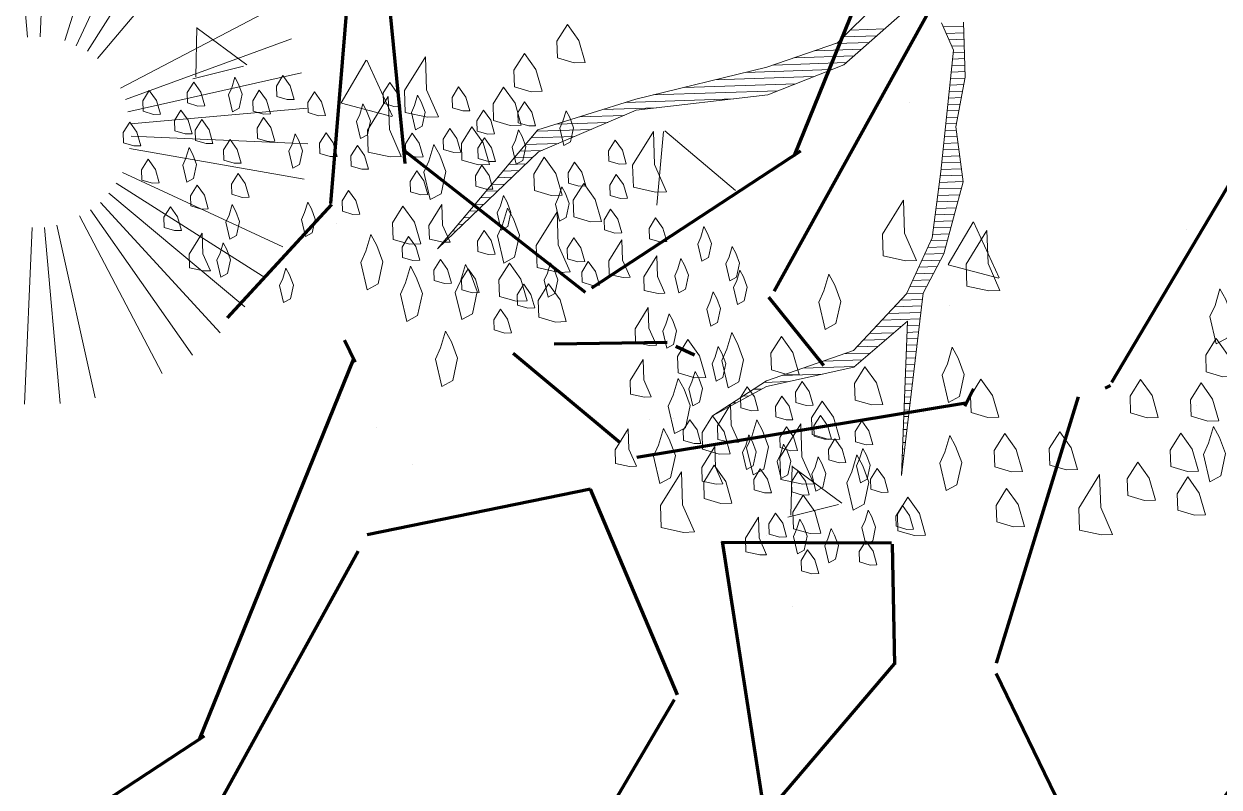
# Model space of a CAD drawing. Header units: millimetres. Extents: x 111 to 1506, y 14 to 566.
# Drawn here: x 214.24 to 215.526, y 97.69 to 98.511 of the extents above; entities that cross this region are included whole.
import ezdxf

# ---------------------------------------------------------------- set-up
doc = ezdxf.new("R2010")
doc.units = ezdxf.units.MM
for name, color, linetype, lineweight in [('ARBOLES', 78, 'Continuous', 5), ('GRASS', 56, 'Continuous', 0), ('PALMERAS114', 114, 'Continuous', 5)]:
    doc.layers.add(name, color=color, linetype=linetype, lineweight=lineweight)
doc.styles.add('ATTR', font='romans.shx', dxfattribs={"width": 0.8, "height": 2.52})

# ---------------------------------------------------------------- blocks, each defined once
blk = doc.blocks.new('*X16')
at = {"color": 0}
for p, q in [((17.42698048445519, 15.96), (17.47993746666426, 15.96)), ((17.57067333692794, 15.96), (17.6021194566009, 15.96)), ((17.40356591916934, 15.94), (17.45549347913813, 15.94)), ((17.41626639901354, 15.95), (17.4677154729012, 15.95)), ((17.57467326215949, 15.95), (17.6021194566009, 15.95)), ((17.57867318739104, 15.94), (17.6021194566009, 15.94)), ((17.33856713415669, 15.92), (17.431049491612, 15.92)), ((17.37106652666302, 15.93), (17.44327148537507, 15.93)), ((17.58267311262259, 15.93), (17.6021194566009, 15.93)), ((17.58457930600135, 15.92), (17.6021194566009, 15.92)), ((17.26288055954617, 15.9), (17.39572617704003, 15.9)), ((17.30606774165035, 15.91), (17.41882749784894, 15.91)), ((17.58185208425256, 15.9), (17.6021194566009, 15.9)), ((17.58321569512696, 15.91), (17.6021194566009, 15.91)), ((17.16688235398901, 15.88), (17.33972722379835, 15.88)), ((17.21488145676759, 15.89), (17.36772670041919, 15.89)), ((17.57912486250378, 15.88), (17.60181207761234, 15.88)), ((17.58048847337817, 15.89), (17.6021194566009, 15.89)), ((17.07613413128993, 15.86), (17.24347840197801, 15.86)), ((17.11888325121043, 15.87), (17.31172774717751, 15.87)), ((17.576397640755, 15.86), (17.59736771624395, 15.86)), ((17.57776125162939, 15.87), (17.59958989692815, 15.87)), ((17.04013480420599, 15.85), (17.12348064503154, 15.85)), ((17.57503402988061, 15.85), (17.59514553555976, 15.85)), ((16.96813615003811, 15.83), (17.04722716228014, 15.83)), ((17.00413547712205, 15.84), (17.07294096734009, 15.84)), ((17.57230680813182, 15.83), (17.59070117419137, 15.83)), ((17.57367041900621, 15.84), (17.59292335487556, 15.84)), ((16.92808802440288, 15.81), (16.99579955216023, 15.81)), ((16.93713547433138, 15.82), (17.02151335722018, 15.82)), ((17.56957958638304, 15.81), (17.58625681282299, 15.81)), ((17.57094319725743, 15.82), (17.58847899350718, 15.82)), ((16.90999312454588, 15.79), (16.94437194204032, 15.79)), ((16.91904057447438, 15.8), (16.97008574710027, 15.8)), ((17.56685236463425, 15.79), (17.58659623237447, 15.79)), ((17.56821597550865, 15.8), (17.58559625106659, 15.8)), ((16.89189822468887, 15.77), (16.91887688205647, 15.77)), ((16.90094567461737, 15.78), (16.93005314373287, 15.78)), ((17.56412514288547, 15.77), (17.58859619499025, 15.77)), ((17.56548875375986, 15.78), (17.58759621368236, 15.78)), ((16.87380332483186, 15.75), (16.89652435870371, 15.75)), ((16.88285077476036, 15.76), (16.90770062038009, 15.76)), ((17.56139792113669, 15.75), (17.59059615760602, 15.75)), ((17.56276153201108, 15.76), (17.58959617629814, 15.76)), ((16.85570842497486, 15.73), (16.87417183535093, 15.73)), ((16.86475587490336, 15.74), (16.88534809702732, 15.74)), ((17.55846422328014, 15.73), (17.59259612022179, 15.73)), ((17.5600343102623, 15.74), (17.59159613891391, 15.74)), ((16.84666097504636, 15.72), (16.86299557367455, 15.72)), ((17.556797587767, 15.72), (17.59359610152968, 15.72)), ((16.82856607518935, 15.7), (16.84064305032178, 15.7)), ((16.83761352511785, 15.71), (16.85181931199816, 15.71)), ((17.55346431674071, 15.7), (17.58752159368557, 15.7)), ((17.55513095225385, 15.71), (17.5905984592483, 15.71)), ((16.81047117533234, 15.68), (16.818290526969, 15.68)), ((16.81951862526085, 15.69), (16.82946678864539, 15.69)), ((17.55013104571442, 15.68), (17.58136786256011, 15.68)), ((17.55179768122756, 15.69), (17.58444472812284, 15.69)), ((16.79237627547534, 15.66), (16.79593800361623, 15.66)), ((16.80142372540384, 15.67), (16.80711426529262, 15.67)), ((17.54679777468813, 15.66), (17.57521413143465, 15.66)), ((17.54846441020127, 15.67), (17.57829099699738, 15.67)), ((16.78332882554684, 15.65), (16.78476174193985, 15.65)), ((17.54346450366184, 15.64), (17.56906040030919, 15.64)), ((17.54513113917498, 15.65), (17.57213726587192, 15.65)), ((17.53520970594339, 15.62), (17.56290666918373, 15.62)), ((17.54020961248283, 15.63), (17.56598353474646, 15.63)), ((17.53020979940396, 15.61), (17.559829803621, 15.61)), ((17.52020998632508, 15.59), (17.54859855588642, 15.59)), ((17.52520989286452, 15.6), (17.55431273478863, 15.6)), ((17.51021017324621, 15.57), (17.537170198082, 15.57)), ((17.51521007978565, 15.58), (17.54288437698421, 15.58)), ((17.50021036016734, 15.55), (17.52574184027757, 15.55)), ((17.50521026670678, 15.56), (17.53145601917979, 15.56)), ((17.48034871292338, 15.53), (17.52259571549491, 15.53)), ((17.49034852600225, 15.54), (17.52411083868868, 15.54)), ((17.46034908676564, 15.51), (17.51956546910738, 15.51)), ((17.47034889984451, 15.52), (17.52108059230115, 15.52)), ((17.44034946060789, 15.49), (17.47856824885655, 15.49)), ((17.45034927368676, 15.5), (17.49106801520514, 15.5)), ((17.49884357368802, 15.49), (17.51653522271984, 15.49)), ((17.49955784605079, 15.5), (17.51805034591361, 15.5)), ((17.43034964752902, 15.48), (17.46606848250796, 15.48)), ((17.49812930132524, 15.48), (17.51502009952607, 15.48)), ((17.40004713443373, 15.46), (17.44106894981079, 15.46)), ((17.42034983445015, 15.47), (17.45356871615937, 15.47)), ((17.49670075659969, 15.46), (17.51198985313854, 15.46)), ((17.49741502896246, 15.47), (17.51350497633231, 15.47)), ((17.33604833072895, 15.44), (17.41606941711361, 15.44)), ((17.36804773258134, 15.45), (17.4285691834622, 15.45)), ((17.49527221187413, 15.44), (17.508959606751, 15.44)), ((17.49598648423691, 15.45), (17.51047472994477, 15.45)), ((17.27536577131167, 15.42), (17.31278987763845, 15.42)), ((17.30404892887656, 15.43), (17.3661222140591, 15.43)), ((17.49384366714858, 15.42), (17.50592936036346, 15.42)), ((17.49455793951136, 15.43), (17.50744448355723, 15.43)), ((17.24203306104876, 15.4), (17.25165344221621, 15.4)), ((17.25869941618022, 15.41), (17.27165306837395, 15.41)), ((17.49241512242303, 15.4), (17.50289911397593, 15.4)), ((17.49312939478581, 15.41), (17.50441423716969, 15.41)), ((17.20870035078586, 15.38), (17.21165418990073, 15.38)), ((17.22536670591732, 15.39), (17.23165381605847, 15.39)), ((17.49098657769748, 15.38), (17.49986886758839, 15.38)), ((17.49170085006025, 15.39), (17.50138399078216, 15.39)), ((17.48955803297192, 15.36), (17.49683862120085, 15.36)), ((17.4902723053347, 15.37), (17.49835374439462, 15.37)), ((17.48884376060915, 15.35), (17.49532349800708, 15.35)), ((17.48741521588359, 15.33), (17.49229325161955, 15.33)), ((17.48812948824637, 15.34), (17.49380837481331, 15.34)), ((17.48598667115804, 15.31), (17.48926300523201, 15.31)), ((17.48670094352081, 15.32), (17.49077812842578, 15.32)), ((17.48455812643249, 15.29), (17.48623275884447, 15.29)), ((17.48527239879526, 15.3), (17.48774788203824, 15.3)), ((17.48312958170693, 15.27), (17.48320251245694, 15.27)), ((17.48384385406971, 15.28), (17.48471763565071, 15.28))]:
    blk.add_line(p, q, dxfattribs=at)
blk = doc.blocks.new('E1E')
at = {"layer": 'ARBOLES', "ltscale": 0.2}
for p, q in [((96.05984745605137, 59.56668862385395), (96.05984745605137, 59.56668862385395)), ((95.53589239913929, 59.55187833175028), (95.53589239913929, 59.55187833175028)), ((96.12199305213785, 59.5390584772238), (96.12199305213785, 59.5390584772238)), ((96.17960459498809, 59.52228089270265), (96.17960459498809, 59.52228089270265)), ((95.6009255226575, 59.47837119379487), (95.6009255226575, 59.47837119379487)), ((95.27078577019293, 59.4541159345644), (95.27078577019293, 59.4541159345644)), ((95.58452171995023, 59.44670663478818), (95.5298121822877, 59.4067161867511)), ((95.60448911147448, 59.38315043963625), (95.58192586977013, 59.44281732982635)), ((95.6038394601656, 59.38383969379451), (95.52656696160948, 59.40351568963882)), ((95.79750850332499, 59.39714402914289), (95.79750850332499, 59.39714402914289)), ((95.76994093795332, 59.38406470091869), (95.76994093795332, 59.38406470091869)), ((96.26909610571344, 59.31401346727288), (96.26909610571344, 59.31401346727288)), ((95.47302395451237, 59.25522958106198), (95.47302395451237, 59.25522958106198)), ((95.43610505909115, 59.2210686431245), (95.43610505909115, 59.2210686431245)), ((95.85697547625334, 59.22055793091253), (95.85697547625334, 59.22055793091253)), ((96.5117899379291, 59.21058800854694), (96.4570804002664, 59.17059756050985)), ((96.53175851765573, 59.14703815224089), (96.5091952759514, 59.20670504243098)), ((96.32167924824448, 59.1674116423067), (96.25444151352262, 59.15895844912603)), ((96.31284377906051, 59.10409267544405), (96.32203660558324, 59.16721739011022)), ((96.53110944283941, 59.14772774366183), (96.45383694428328, 59.16740373950613)), ((96.31222996684453, 59.10361924484577), (96.2541850288607, 59.15829070924932)), ((95.92142910948124, 59.04482690011905), (95.89361575795229, 59.13638126765208)), ((95.49325417549638, 59.11433350925407), (95.49325417549638, 59.11433350925407)), ((95.1485394056996, 59.11331513298084), (95.1485394056996, 59.11331513298084)), ((95.91995500519356, 59.04322960773975), (95.80626733749607, 59.08039179101824)), ((95.5053764720275, 59.00217781744668), (95.44733153404371, 59.05684928185023)), ((95.5148264315825, 59.06597332413779), (95.44758869686069, 59.057520130957)), ((95.505991272701, 59.00265368777985), (95.51518409922373, 59.06577840244612)), ((95.90080178791315, 59.03942887398277), (95.90080178791315, 59.03942887398277)), ((95.99240934325658, 59.04428227560839), (95.99240934325658, 59.04428227560839)), ((95.82557020967845, 58.95662574946349), (95.82557020967845, 58.95662574946349)), ((95.2462630320165, 58.90743740692691), (95.2462630320165, 58.90743740692691)), ((95.64030462664577, 58.88973910508962), (95.64030462664577, 58.88973910508962))]:
    blk.add_line(p, q, dxfattribs=at)
for points in [[(95.70240777502559, 59.51578741147561), (95.731319704394, 59.52086786205796), (95.74290443008086, 59.49485162781279), (95.7342657706642, 59.44424276730143), (95.71688868213405, 59.48326711866904), (95.68939990105213, 59.50999515690368)], [(95.52807987344208, 59.50302690015785), (95.54208374275566, 59.50439199246345), (95.54751364635176, 59.4921978630811), (95.5448142823156, 59.47638386563214), (95.5312551110873, 59.48495812694811), (95.5199506058098, 59.49940703209136)], [(95.59990918787572, 59.50578765189157), (95.61797769100555, 59.50896267823036), (95.62521756246693, 59.49270383905382), (95.6198188343947, 59.46107584415613), (95.60895902720259, 59.48546410292083), (95.59177992024357, 59.50216778382518)], [(95.567867990956, 59.45742540896713), (95.5683126890414, 59.4673647625887), (95.55519821589851, 59.48587837752603), (95.54887891613173, 59.47819379966545), (95.55205415377706, 59.46012502645571), (95.56154869118919, 59.44974083110655), (95.56923326073608, 59.44342134555158)], [(95.52585638301505, 59.45333013205043), (95.52630108110048, 59.46326948567199), (95.51318660795759, 59.48178310060932), (95.50686730819069, 59.47409852274875), (95.51004254583599, 59.45602974953901), (95.51953708324814, 59.44564555418985), (95.52722165279505, 59.439326068635)], [(95.58457122430596, 59.47460449872157), (95.59857509361954, 59.47596959102718), (95.60400499721564, 59.46377546164483), (95.60130563317959, 59.44796146419598), (95.5877464619512, 59.45653572551195), (95.5764419566737, 59.47098463065508)], [(95.46260103429884, 59.46412860200478), (95.47660490361264, 59.46549369431028), (95.48203480720863, 59.4532995649279), (95.47933544317249, 59.43748556747907), (95.4657762719442, 59.44605982879493), (95.45447176666669, 59.46050873393828)], [(95.54992104290993, 59.45568054245999), (95.57232903529172, 59.45786486575665), (95.58101757955677, 59.43835269007278), (95.57669824984845, 59.41304825981699), (95.55500183161, 59.42676818092892), (95.53691316893669, 59.44988828788819)], [(95.67136112322709, 59.46299422766747), (95.69376911560896, 59.46517855096401), (95.70245765987413, 59.44566637528014), (95.69813833016569, 59.42036194502435), (95.67644191192724, 59.43408186613628), (95.65835324925379, 59.45720197309543)], [(95.77476242571942, 59.4233069836387), (95.77547399986263, 59.4392112280472), (95.75448915576763, 59.46883539356774), (95.7443774632159, 59.45653908043464), (95.74945825191598, 59.42762671890347), (95.76465073316764, 59.4110106705055), (95.77694703299782, 59.40089868066881)], [(95.79916977143641, 59.46300804667981), (95.81723827456624, 59.4661830730186), (95.8244781460276, 59.44992423384205), (95.81907941795536, 59.41829623894447), (95.80821961076315, 59.44268449770907), (95.79104050380413, 59.45938817861331)], [(96.08344341521268, 59.41267883512596), (96.08415498935591, 59.42858307953456), (96.0631701452608, 59.45820724505499), (96.05305845270908, 59.44591093192189), (96.05813924140915, 59.4169985703907), (96.07333172266081, 59.40038252199274), (96.0856280224911, 59.39027053215617)], [(95.49019525036456, 59.41309730871425), (95.49063994844995, 59.42303666233583), (95.47752547530712, 59.44155027727315), (95.47120617554029, 59.43386569941257), (95.47438141318564, 59.41579692620284), (95.48387595059776, 59.40541273085369), (95.49156052014455, 59.39909324529871)], [(95.68669411884157, 59.44214795461372), (95.70476262197135, 59.44532298095265), (95.71200249343285, 59.4290641417761), (95.70660376536051, 59.39743614687841), (95.69574395816828, 59.42182440564311), (95.67856485120937, 59.43852808654724)], [(96.40546313678821, 59.43587270129255), (96.42353163991804, 59.43904772763135), (96.4307715113795, 59.42278888845492), (96.42537278330715, 59.39116089355711), (96.41451297611505, 59.41554915232193), (96.39733386915606, 59.43225283322606)], [(95.62435934182, 59.42900300753085), (95.6383632111337, 59.43036809983646), (95.64379311472969, 59.41817397045411), (95.64109375069363, 59.40235997300537), (95.62753457946523, 59.41093423432122), (95.61623007418771, 59.42538313946446)], [(96.30654665542174, 59.40643834791062), (96.30699135350703, 59.41637770153208), (96.29387688036415, 59.43489131646952), (96.28755758059737, 59.42720673860894), (96.29073281824269, 59.4091379653991), (96.30022735565481, 59.39875377005005), (96.30791192520171, 59.39243428449497)], [(96.39418980703445, 59.40649948215575), (96.39463450511988, 59.41643883577721), (96.381520031977, 59.43495245071476), (96.37520073221017, 59.42726787285395), (96.37837596985551, 59.40919909964446), (96.38787050726768, 59.39881490429518), (96.39555507681456, 59.39249541874009)], [(95.42345005874101, 59.40715818258836), (95.44585805112287, 59.40934250588489), (95.45454659538784, 59.38983033020114), (95.45022726567976, 59.36452589994536), (95.42853084744108, 59.3782458210574), (95.41044218476765, 59.40136592801654)], [(95.5778384019774, 59.41315844295949), (95.59184227129109, 59.41452353526511), (95.59727217488708, 59.40232940588275), (95.59457281085103, 59.38651540843391), (95.58101363962277, 59.39508966974976), (95.56970913434513, 59.40953857489301)], [(95.66709167836729, 59.36756876121632), (95.66780325251072, 59.3834730056248), (95.64681840841551, 59.41309717114535), (95.63670671586377, 59.40080085801211), (95.64178750456385, 59.37188849648105), (95.65697998581564, 59.35527244808319), (95.6692762856457, 59.3451604582464)], [(95.67002206101543, 59.38114674057935), (95.67046675910083, 59.39108609420081), (95.65735228595794, 59.40959970913825), (95.65103298619115, 59.40191513127756), (95.6542082238364, 59.38384635806783), (95.66370276124864, 59.37346216271878), (95.67138733079551, 59.36714267716371)], [(95.4359897409753, 59.40357222969786), (95.449993610289, 59.40493732200348), (95.45542351388501, 59.39274319262112), (95.45272414984896, 59.37692919517217), (95.43916497862068, 59.38550345648813), (95.42786047334305, 59.39995236163149)], [(95.52974754265499, 59.36096687999832), (95.53045911679831, 59.37687112440681), (95.50947427270313, 59.40649528992735), (95.49936258015137, 59.39419897679413), (95.50444336885145, 59.36528661526317), (95.51963585010336, 59.3486705668651), (95.53193214993341, 59.33855857702853)], [(95.57605960963579, 59.37340102847364), (95.5765043077212, 59.383340382095), (95.5633898345783, 59.40185399703254), (95.55707053481152, 59.39416941917197), (95.56024577245677, 59.37610064596213), (95.569740309869, 59.36571645061296), (95.57742487941576, 59.359396965058)], [(95.58249061269184, 59.40004014269452), (95.61140254206036, 59.40512059327698), (95.62298726774706, 59.37910435903181), (95.61434860833052, 59.32849549852033), (95.59697151980042, 59.36751984988807), (95.56948273871845, 59.39424788812247)], [(95.62394581925837, 59.37524152962936), (95.62439051734378, 59.38518088325093), (95.61127604420076, 59.40369449818824), (95.60495674443398, 59.39600992032767), (95.60813198207931, 59.37794114711804), (95.61762651949144, 59.36755695176877), (95.62531108903832, 59.36123746621392)], [(95.69742675602235, 59.40445770061586), (95.71983474840424, 59.40664202391239), (95.72852329266928, 59.38712984822853), (95.72420396296094, 59.36182541797272), (95.70250754472242, 59.37554533908467), (95.68441888204909, 59.39866544604392)], [(95.73280153612238, 59.40423104128381), (95.74680540543608, 59.40559613358919), (95.75223530903229, 59.39340200420693), (95.74953594499613, 59.3775880067581), (95.73597677376772, 59.38616226807396), (95.72467226849031, 59.40061117321731)], [(95.78131624755468, 59.35608207472914), (95.78202782169788, 59.37198631913763), (95.76104297760268, 59.40161048465829), (95.75093128505108, 59.38931417152506), (95.75601207375112, 59.36040180999389), (95.77120455500294, 59.34378576159604), (95.783500854833, 59.33367377175947)], [(96.15722121419316, 59.35200689610614), (96.15793278833635, 59.36791114051474), (96.13694794424141, 59.39753530603517), (96.12683625168967, 59.38523899290207), (96.1319170403896, 59.356326631371), (96.14710952164141, 59.33971058297292), (96.15940582147155, 59.32959859313637)], [(96.45969982170143, 59.40157565602889), (96.47370369101499, 59.4029407483345), (96.47913359461116, 59.39074661895215), (96.47643423057495, 59.37493262150319), (96.4628750593467, 59.38350688281916), (96.45157055406929, 59.3979557879625)], [(95.68809056414528, 59.38432176691814), (95.70615906727508, 59.38749679325683), (95.71339893873647, 59.3712379540804), (95.70800021066424, 59.33960995918282), (95.697140403472, 59.36399821794765), (95.67996129651299, 59.38070189885165)], [(96.22012586163014, 59.3332554357401), (96.22083743577349, 59.34915968014871), (96.19985259167825, 59.37878384566902), (96.18974089912655, 59.36648753253591), (96.1948216878267, 59.33757517100485), (96.2100141690784, 59.32095912260688), (96.22231046890846, 59.31084713277021)], [(96.4019055521051, 59.35635787232086), (96.40235025019041, 59.36629722594232), (96.38923577704752, 59.38481084087964), (96.38291647728072, 59.37712626301906), (96.38609171492605, 59.35905748980921), (96.3955862523382, 59.34867329446028), (96.40327082188507, 59.3423538089051)], [(95.48435182420681, 59.37152996019522), (95.49835569352062, 59.37289505250082), (95.50378559711672, 59.36070092311824), (95.50108623308056, 59.34488692566951), (95.48752706185229, 59.35346118698537), (95.47622255657477, 59.36791009212872)], [(95.52683930575716, 59.34174246645345), (95.52728400384257, 59.35168182007479), (95.51416953069969, 59.37019543501223), (95.50785023093277, 59.36251085715166), (95.5110254685781, 59.34444208394181), (95.52052000599024, 59.33405788859277), (95.52820457553699, 59.32773840303769)], [(95.61356188567531, 59.3657470177357), (95.62756575498899, 59.36711211004108), (95.63299565858509, 59.35491798065872), (95.63029629454893, 59.33910398321), (95.61673712332063, 59.34767824452585), (95.60543261804314, 59.3621271496692)], [(95.81504595966285, 59.37266418063125), (95.83311446279268, 59.37583920697004), (95.84035433425419, 59.3595803677936), (95.83495560618181, 59.32795237289582), (95.82409579898972, 59.35234063166062), (95.80691669203081, 59.36904431256475)], [(96.01383066961435, 59.36376734607796), (96.02783453892805, 59.36513243838355), (96.03326444252414, 59.35293830900121), (96.03056507848798, 59.33712431155235), (96.01700590725972, 59.34569857286833), (96.00570140198221, 59.36014747801146)], [(96.09218184432623, 59.32304562324673), (96.0928934184696, 59.33894986765522), (96.07190857437435, 59.36857403317575), (96.06179688182252, 59.35627772004266), (96.06687767052273, 59.32736535851146), (96.08207015177452, 59.31074931011362), (96.09436645160456, 59.30063732027706)], [(96.43804255836464, 59.36270792499833), (96.45204642767831, 59.36407301730394), (96.45747633127432, 59.35187888792158), (96.45477696723827, 59.33606489047275), (96.44121779601, 59.34463915178871), (96.42991329073236, 59.35908805693184)], [(95.30927537440223, 59.34852383288015), (95.33168336678402, 59.3507081561767), (95.34037191104919, 59.33119598049284), (95.33605258134087, 59.30589155023704), (95.31435616310243, 59.31961147134897), (95.29626750042887, 59.34273157830812)], [(95.5494171407884, 59.35666678044679), (95.56342101010219, 59.35803187275239), (95.5688509136982, 59.34583774337004), (95.56615154966202, 59.3300237459212), (95.55259237843364, 59.33859800723716), (95.54128787315624, 59.35304691238029)], [(95.76538095769882, 59.33106626498957), (95.76582565578421, 59.34100561861093), (95.75271118264132, 59.35951923354836), (95.74639188287455, 59.3518346556878), (95.74956712051987, 59.33376588247807), (95.759061657932, 59.32338168712889), (95.76674622747879, 59.31706220157393)], [(96.50942717471314, 59.35552932311058), (96.52343104402672, 59.35689441541619), (96.52886094762282, 59.34470028603384), (96.52616158358654, 59.328886288585), (96.51260241235836, 59.33746054990097), (96.50129790708084, 59.3519094550441)], [(95.42786915814628, 59.29222054045332), (95.4285807322896, 59.30812478486192), (95.40759588819452, 59.33774895038247), (95.39748419564276, 59.32545263724925), (95.40256498434285, 59.29654027571807), (95.41775746559452, 59.27992422732022), (95.43005376542469, 59.26981223748367)], [(95.57314037913194, 59.33352703777432), (95.59554837151373, 59.33571136107096), (95.60423691577878, 59.31619918538711), (95.59991758607048, 59.29089475513129), (95.57822116783191, 59.30461467624336), (95.56013250515858, 59.32773478320249)], [(95.57834545111031, 59.33545354802089), (95.59234932042402, 59.33681864032661), (95.59777922402003, 59.32462451094425), (95.59507985998395, 59.3088105134953), (95.58152068875569, 59.31738477481125), (95.57021618347817, 59.33183367995439)], [(95.63391623027965, 59.33097456362173), (95.64792009959335, 59.33233965592733), (95.65335000318936, 59.32014552654497), (95.65065063915328, 59.30433152909614), (95.63709146792499, 59.3129057904121), (95.62578696264738, 59.32735469555523)], [(95.67999247203684, 59.33687977457161), (95.69399634135056, 59.33824486687723), (95.69942624494655, 59.32605073749487), (95.69672688091049, 59.31023674004602), (95.68316770968208, 59.31881100136187), (95.67186320440467, 59.33325990650522)], [(96.07213198834364, 59.33128023484759), (96.08613585765731, 59.33264532715321), (96.09156576125332, 59.32045119777085), (96.08886639721723, 59.304637200322), (96.07530722598896, 59.31321146163786), (96.06400272071134, 59.32766036678122)], [(96.1100789624685, 59.33356557773111), (96.12408283178223, 59.33493067003671), (96.1295127353783, 59.32273654065436), (96.12681337134217, 59.30692254320551), (96.11325420011387, 59.31549680452149), (96.10194969483636, 59.32994570966461)], [(96.31248360815066, 59.31653932358965), (96.31292830623607, 59.32647867721111), (96.29981383309321, 59.34499229214843), (96.29349453332638, 59.33730771428797), (96.29666977097172, 59.31923894107812), (96.30616430838388, 59.30885474572919), (96.31384887793062, 59.30253526017399)], [(96.48145061160942, 59.30897701421946), (96.4818953096948, 59.31891636784091), (96.46878083655196, 59.33742998277823), (96.46246153678514, 59.32974540491766), (96.46563677443035, 59.31167663170803), (96.47513131184259, 59.30129243635888), (96.48281588138941, 59.29497295080391)], [(95.19942001977181, 59.31519391342754), (95.22833194914021, 59.3202743640101), (95.23991667482703, 59.29425812976494), (95.23127801541037, 59.24364926925345), (95.21390092688029, 59.28267362062118), (95.18641214579841, 59.30940165885571)], [(95.52594990958636, 59.32186375921041), (95.53995377890001, 59.32322885151603), (95.54538368249601, 59.31103472213368), (95.54268431845995, 59.29522072468472), (95.5291251472317, 59.30379498600068), (95.51782064195405, 59.31824389114392)], [(95.7394463290613, 59.27508833337951), (95.74015790320452, 59.290992577788), (95.71917305910941, 59.32061674330854), (95.70906136655772, 59.30832043017521), (95.71414215525776, 59.27940806864426), (95.72933463650944, 59.26279202024629), (95.74163093633972, 59.25268003040961)], [(95.74959829604352, 59.28994375819802), (95.75004299412892, 59.29988311181948), (95.73692852098604, 59.3183967267568), (95.73060922121924, 59.31071214889623), (95.73378445886458, 59.29264337568659), (95.74327899627673, 59.28225918033746), (95.7509635658236, 59.27593969478248)], [(95.76398904387285, 59.32498538990152), (95.78639703625477, 59.32716971319819), (95.7950855805198, 59.30765753751432), (95.79076625081137, 59.28235310725852), (95.76906983257292, 59.29607302837057), (95.7509811698996, 59.31919313532971)], [(95.95844546417885, 59.32584392787604), (95.9808534565606, 59.32802825117248), (95.9895420008258, 59.30851607548873), (95.98522267111744, 59.28321164523303), (95.963526252879, 59.29693156634497), (95.94543759020544, 59.32005167330412)], [(95.99804800795906, 59.3226448392865), (96.01205187727275, 59.3240099315921), (96.01748178086899, 59.31181580220975), (96.0147824168327, 59.2960018047609), (96.00122324560441, 59.30457606607688), (95.98991874032689, 59.31902497122)], [(96.01555774877257, 59.32010058463247), (96.0379657411542, 59.32228490792914), (96.04665428541936, 59.30277273224515), (96.04233495571104, 59.27746830198934), (96.02063853747259, 59.29118822310129), (96.00254987479916, 59.31430833006054)], [(96.15933044187108, 59.32140201547126), (96.17333431118473, 59.32276710777687), (96.17876421478073, 59.31057297839451), (96.17606485074457, 59.29475898094579), (96.16250567951641, 59.30333324226165), (96.15120117423876, 59.31778214740488)], [(96.39469685616737, 59.32879458721735), (96.40870072548107, 59.33015967952274), (96.41413062907719, 59.31796555014038), (96.411431265041, 59.30215155269165), (96.39787209381271, 59.31072581400751), (96.3865675885352, 59.32517471915075)], [(96.54965999031258, 59.31986718554144), (96.56366385962615, 59.32123227784692), (96.56909376322224, 59.3090381484647), (96.56639439918608, 59.29322415101573), (96.5528352279577, 59.30179841233171), (96.5415307226803, 59.31624731747494)], [(95.6167682988445, 59.30385612024593), (95.63077216815807, 59.3052212125514), (95.63620207175421, 59.29302708316896), (95.63350270771812, 59.27721308572021), (95.61994353648984, 59.28578734703608), (95.60863903121223, 59.30023625217943)], [(95.82460284812264, 59.274635736722), (95.82504754620804, 59.28457509034346), (95.81193307306528, 59.30308870528079), (95.80561377329822, 59.29540412742021), (95.80878901094358, 59.2773353542106), (95.81828354835571, 59.26695115886142), (95.8259681179026, 59.26063167330635)], [(95.834066210011, 59.30807366565288), (95.85213471314086, 59.31124869199179), (95.85937458460232, 59.29498985281525), (95.85397585652996, 59.26336185791757), (95.84311604933777, 59.28775011668226), (95.82593694237885, 59.30445379758639)], [(96.17099054715837, 59.3035823588912), (96.19339853954004, 59.30576668218774), (96.20208708380522, 59.28625450650389), (96.19776775409692, 59.26095007624807), (96.17607133585844, 59.27466999736025), (96.15798267318488, 59.29779010431939)], [(95.33823718861916, 59.28348324726726), (95.36064518100096, 59.2856675705638), (95.36933372526613, 59.26615539487993), (95.36501439555781, 59.24085096462424), (95.34331797731936, 59.25457088573607), (95.32522931464581, 59.27769099269543)], [(95.99175988371604, 59.27113813714575), (95.99220458180132, 59.28107749076734), (95.97909010865843, 59.29959110570478), (95.97277080889164, 59.2919065278442), (95.97594604653698, 59.27383775463446), (95.98544058394913, 59.26345355928543), (95.993125153496, 59.25713407373034)], [(96.13179857685274, 59.2847890602016), (96.14986707998257, 59.2879640865405), (96.15710695144405, 59.27170524736395), (96.1517082233717, 59.24007725246626), (96.1408484161796, 59.26446551123108), (96.1236693092207, 59.28116919213521)], [(96.25376876685976, 59.29526495691861), (96.26777263617343, 59.29663004922399), (96.27320253976966, 59.28443591984164), (96.27050317573335, 59.26862192239302), (96.25694400450509, 59.27719618370889), (96.24563949922745, 59.29164508885212)], [(96.42092580245314, 59.29176735734249), (96.43492967176692, 59.29313244964799), (96.44035957536293, 59.28093832026563), (96.43766021132677, 59.26512432281679), (96.42410104009848, 59.27369858413276), (96.41279653482107, 59.28814748927599)], [(95.53848597176868, 59.27133366811908), (95.56089396415035, 59.27351799141564), (95.56958250841541, 59.25400581573187), (95.56526317870718, 59.22870138547607), (95.54356676046864, 59.24242130658801), (95.52547809779519, 59.26554141354728)], [(95.65342211509909, 59.27575122604053), (95.67583010748095, 59.27793554933707), (95.684518651746, 59.25842337365309), (95.6801993220377, 59.2331189433974), (95.65850290379913, 59.24683886450934), (95.6404142411257, 59.26995897146859)], [(95.97800715998748, 59.26441127353841), (96.00691908935588, 59.26949172412085), (96.0185038150427, 59.24347548987582), (96.00986515562607, 59.19286662936421), (95.99248806709593, 59.23189098073196), (95.9649992860141, 59.2586190189666)], [(96.06911216264956, 59.23483601934633), (96.06982373679287, 59.25074026375494), (96.04883889269777, 59.28036442927525), (96.03872720014608, 59.26806811614214), (96.04380798884623, 59.23915575461096), (96.05900047009793, 59.22253970621323), (96.07129676992798, 59.21242771637643)], [(96.071718465782, 59.27751875694621), (96.0857223350957, 59.2788838492517), (96.09115223869179, 59.26668971986946), (96.08845287465547, 59.2508757224205), (96.0748937034272, 59.25944998373647), (96.0635891981498, 59.27389888887971)], [(96.36087686690615, 59.24067492980696), (96.36132156499156, 59.25061428342842), (96.34820709184866, 59.26912789836575), (96.34188779208188, 59.26144332050515), (96.3450630297271, 59.24337454729542), (96.35455756713934, 59.23299035194638), (96.362242136686, 59.22667086639119)], [(96.46430268017416, 59.28185857084353), (96.47830654948795, 59.28322366314914), (96.48373645308395, 59.27102953376679), (96.48103708904776, 59.25521553631795), (96.46747791781948, 59.26378979763381), (96.456173412542, 59.27823870277716)], [(96.49412038666686, 59.28052404566056), (96.50812425598059, 59.28188913796615), (96.51355415957669, 59.26969500858381), (96.51085479554052, 59.25388101113496), (96.49729562431223, 59.26245527245094), (96.48599111903471, 59.27690417759406)], [(96.54156189820395, 59.27242519319491), (96.55556576751765, 59.27379028550051), (96.56099567111383, 59.26159615611815), (96.55829630707755, 59.24578215866931), (96.54473713584929, 59.25435641998529), (96.53343263057177, 59.2688053251284)], [(95.1647656124084, 59.25300054377229), (95.18717360479015, 59.25518486706896), (95.19586214905537, 59.23567269138498), (95.19154281934692, 59.2103682611293), (95.16984640110846, 59.22408818224123), (95.15175773843502, 59.24720828920048)], [(95.2731978187523, 59.25452197440773), (95.29560581113415, 59.25670629770438), (95.30429435539914, 59.23719412202051), (95.2999750256909, 59.21188969176471), (95.27827860745235, 59.22560961287676), (95.2601899447789, 59.24872971983591)], [(95.78262241570533, 59.22671833552526), (95.78306711379076, 59.23665768914673), (95.76995264064787, 59.25517130408415), (95.76363334088109, 59.24748672622357), (95.76680857852628, 59.22941795301385), (95.77630311593857, 59.21903375766468), (95.78398768548544, 59.2127142721096)], [(95.93167977264515, 59.26386783389038), (95.94568364195896, 59.26523292619599), (95.95111354555496, 59.25303879681364), (95.94841418151879, 59.23722479936479), (95.93485501029049, 59.24579906068065), (95.92355050501298, 59.260247965824)], [(95.0975416352632, 59.24644757388266), (95.11994962764486, 59.24863189717922), (95.12863817191001, 59.22911972149534), (95.1243188422017, 59.20381529123954), (95.10262242396328, 59.21753521235159), (95.0845337612897, 59.24065531931085)], [(95.84902182654301, 59.24167321664133), (95.86709032967285, 59.24484824298012), (95.87433020113431, 59.22858940380369), (95.86893147306196, 59.19696140890612), (95.85807166586987, 59.22134966767082), (95.84089255891097, 59.23805334857483)], [(95.89871800403095, 59.23944900800306), (95.91678650716078, 59.24262403434186), (95.92402637862206, 59.22636519516531), (95.9186276505498, 59.19473720026775), (95.9077678433577, 59.21912545903244), (95.8905887363987, 59.23582913993657)], [(95.96060808296707, 59.24265460146447), (95.97461195228077, 59.24401969377008), (95.98004185587676, 59.23182556438772), (95.97734249184069, 59.21601156693889), (95.96378332061244, 59.22458582825474), (95.9524788153348, 59.23903473339787)], [(96.08079948063248, 59.21337308369543), (96.08124417871788, 59.22331243731689), (96.068129705575, 59.24182605225432), (96.0618104058082, 59.23414147439375), (96.06498564345354, 59.21607270118403), (96.07448018086569, 59.20568850583486), (96.08216475041245, 59.1993690202799)], [(96.1884175205369, 59.19443697132811), (96.18912909468024, 59.2103412157367), (96.16814425058504, 59.23996538125714), (96.15803255803343, 59.2276690681239), (96.1631133467335, 59.19875670659285), (96.17830582798528, 59.18214065819488), (96.19060212781531, 59.17202866835832)], [(96.18152592986445, 59.23874272728328), (96.19552979917812, 59.24010781958888), (96.20095970277424, 59.22791369020642), (96.19826033873807, 59.21209969275757), (96.18470116750977, 59.22067395407343), (96.17339666223228, 59.23512285921679)], [(96.26510444766113, 59.23699392749522), (96.27910831697481, 59.23835901980082), (96.28453822057081, 59.22616489041847), (96.28183885653476, 59.2103508929695), (96.2682796853065, 59.21892515428549), (96.25697518002896, 59.23337405942885)], [(96.30892602346754, 59.23702449461796), (96.32292989278123, 59.23838958692345), (96.32835979637724, 59.2261954575411), (96.32566043234107, 59.21038146009225), (96.31210126111289, 59.21895572140811), (96.30079675583528, 59.23340462655145)], [(96.39113927148428, 59.24927975824532), (96.40514314079796, 59.25064485055092), (96.41057304439396, 59.23845072116858), (96.4078736803578, 59.22263672371973), (96.39431450912953, 59.23121098503571), (96.38301000385212, 59.24565989017882)], [(96.49234159432528, 59.24076663117471), (96.50634546363895, 59.24213172348021), (96.51177536723507, 59.22993759409795), (96.50907600319887, 59.214123596649), (96.49551683197063, 59.22269785796497), (96.48421232669314, 59.23714676310821)], [(95.39321475078295, 59.2300271707981), (95.41562274316463, 59.23221149409464), (95.42431128742979, 59.21269931841088), (95.41999195772148, 59.18739488815508), (95.39829553948306, 59.20111480926703), (95.38020687680948, 59.22423491622616)], [(95.46770412390669, 59.18525947618677), (95.46841569805012, 59.20116372059538), (95.44743085395493, 59.23078788611569), (95.43731916140318, 59.21849157298258), (95.44239995010322, 59.18957921145164), (95.45759243135504, 59.17296316305367), (95.46988873118508, 59.16285117321711)], [(95.83730379870386, 59.20236064388318), (95.83774849678929, 59.21229999750453), (95.82463402364641, 59.23081361244197), (95.81831472387958, 59.2231290345814), (95.82148996152493, 59.20506026137178), (95.83098449893707, 59.19467606602261), (95.83866906848385, 59.18835658046752)], [(96.46074509549105, 59.20234374187173), (96.46118979357644, 59.21228309549318), (96.44807532043357, 59.23079671043061), (96.44175602066655, 59.22311213257004), (96.444931258312, 59.2050433593602), (96.45442579572423, 59.19465916401114), (96.46211036527092, 59.18833967845607)], [(95.76096515236866, 59.18785060449471), (95.76140985045404, 59.19778995811616), (95.74829537731115, 59.21630357305347), (95.74197607754438, 59.20861899519291), (95.74515131518959, 59.19055022198328), (95.75464585260185, 59.18016602663401), (95.76233042214862, 59.17384654107916)], [(96.23684126086545, 59.20820580376839), (96.26575319023395, 59.21328625435095), (96.27733791592064, 59.1872700201058), (96.26869925650412, 59.13666115959418), (96.25132216797388, 59.17568551096193), (96.22383338689218, 59.20241354919657)], [(96.40968364822328, 59.21857201392564), (96.42368751753695, 59.21993710623126), (96.42911742113294, 59.2077429768489), (96.42641805709677, 59.19192897939996), (96.41285888586836, 59.20050324071592), (96.401554380591, 59.21495214585916)], [(95.11568018278506, 59.15320643072805), (95.11639175692841, 59.16911067513665), (95.09540691283328, 59.19873484065719), (95.08529522028145, 59.18643852752397), (95.09037600898165, 59.15752616599278), (95.10556849023331, 59.14091011759482), (95.11786479006348, 59.13079812775825)], [(95.12721502362335, 59.19731123267836), (95.14962301600524, 59.19949555597491), (95.15831156027016, 59.17998338029092), (95.15399223056197, 59.15467895003523), (95.13229581232343, 59.16839887114718), (95.11420714965008, 59.19151897810642)], [(95.65133727751768, 59.15791745661969), (95.65204885166092, 59.17382170102808), (95.6310640075658, 59.20344586654861), (95.62095231501408, 59.19114955341539), (95.62603310371416, 59.16223719188433), (95.6412255849661, 59.14562114348637), (95.65352188479612, 59.13550915364969)], [(95.78176419505843, 59.16301750400228), (95.78220889314372, 59.17295685762387), (95.76909442000071, 59.19147047256119), (95.76277512023401, 59.18378589470051), (95.76595035787923, 59.16571712149089), (95.77544489529151, 59.15533292614172), (95.78312946483825, 59.14901344058676)], [(95.93037685391272, 59.19022764874585), (95.94438072322637, 59.19159274105156), (95.9498106268225, 59.17939861166921), (95.94711126278645, 59.16358461422037), (95.93355209155806, 59.17215887553635), (95.92224758628056, 59.18660778067947)], [(96.01532064148948, 59.17447478554237), (96.01576533957487, 59.18441413916371), (96.002650866432, 59.20292775410114), (95.99633156666508, 59.19524317624056), (95.99950680431033, 59.17717440303071), (96.00900134172242, 59.16679020768178), (96.01668591126933, 59.1604707221267)], [(96.10610785522378, 59.20028927085768), (96.12011172453748, 59.20165436316339), (96.12554162813345, 59.18946023378104), (96.1228422640974, 59.1736462363322), (96.10928309286899, 59.18222049764818), (96.09797858759151, 59.1966694027913)], [(96.20550021019942, 59.19584085358115), (96.21950407951309, 59.19720594588674), (96.22493398310922, 59.1850118165044), (96.22223461907305, 59.16919781905555), (96.20867544784477, 59.17777208037141), (96.19737094256723, 59.19222098551465)], [(96.29406393350685, 59.17195857078927), (96.29450863159212, 59.18189792441073), (96.28139415844923, 59.20041153934817), (96.27507485868244, 59.1927269614876), (96.27825009632777, 59.17465818827785), (96.28774463373993, 59.16427399292871), (96.2954292032868, 59.15795450737372)], [(96.34283953930007, 59.193677779188), (96.35684340861376, 59.19504287149372), (96.36227331220985, 59.18284874211139), (96.35957394817379, 59.16703474466242), (96.34601477694531, 59.17560900597839), (96.33471027166792, 59.19005791112152)], [(95.82514107277932, 59.15310871750346), (95.82558577086472, 59.16304807112481), (95.81247129772184, 59.18156168606223), (95.80615199795506, 59.17387710820166), (95.80932723560026, 59.15580833499181), (95.8188217730124, 59.14542413964288), (95.82650634255928, 59.1391046540878)], [(95.87210671070733, 59.17889263569628), (95.886110580021, 59.18025772800188), (95.891540483617, 59.16806359861953), (95.88884111958092, 59.15224960117068), (95.87528194835264, 59.16082386248653), (95.86397744307502, 59.17527276762979)], [(95.96504917086253, 59.18849798277112), (95.98745716324429, 59.19068230606779), (95.99614570750944, 59.1711701303838), (95.991826377801, 59.14586570012811), (95.97012995956258, 59.15958562124004), (95.95204129688913, 59.18270572819931)], [(96.02505763687788, 59.17625058096636), (96.04746562925965, 59.1784349042628), (96.0561541735248, 59.15892272857904), (96.05183484381635, 59.13361829832324), (96.03013842557782, 59.1473382194353), (96.0120497629045, 59.17045832639443)], [(96.126985906235, 59.17487588431599), (96.14939389861676, 59.17706020761243), (96.15808244288195, 59.15754803192855), (96.15376311317362, 59.13224360167287), (96.13206669493519, 59.14596352278482), (96.1139780322616, 59.16908362974396)], [(96.38847108297176, 59.18964363651654), (96.40247495228544, 59.19100872882215), (96.40790485588165, 59.17881459943981), (96.40520549184549, 59.16300060199096), (96.39164632061708, 59.17157486330681), (96.38034181533959, 59.18602376845005)], [(96.11652296433049, 59.16596165847163), (96.13052683364407, 59.16732675077712), (96.13595673724016, 59.15513262139478), (96.1332573732041, 59.13931862394593), (96.11969820197572, 59.1478928852619), (96.1083936966983, 59.16234179040502)], [(96.16259920608756, 59.17186686942141), (96.17660307540123, 59.17323196172713), (96.18203297899746, 59.16103783234465), (96.17933361496121, 59.14522383489592), (96.16577444373293, 59.15379809621178), (96.15446993845552, 59.16824700135503)], [(96.23264972817974, 59.13487020666928), (96.23309442626513, 59.14480956029085), (96.21997995312236, 59.16332317522804), (96.21366065335545, 59.1556385973675), (96.21683589100068, 59.13756982415797), (96.22633042841291, 59.1271856288087), (96.23401499795973, 59.12086614325374)], [(95.20170439674715, 59.15254353806704), (95.22411238912892, 59.15472786136347), (95.23280093339409, 59.13521568567971), (95.22848160368578, 59.10991125542391), (95.20678518544723, 59.12363117653585), (95.1886965227738, 59.14675128349511)], [(95.94034726493412, 59.14596068273822), (95.9543511342478, 59.14732577504382), (95.9597810378438, 59.13513164566147), (95.95708167380774, 59.11931764821274), (95.94352250257946, 59.12789190952849), (95.93221799730185, 59.14234081467184)], [(95.99636274218885, 59.15142105196064), (96.01036661150252, 59.152786144266), (96.01579651509851, 59.14059201488377), (96.01309715106235, 59.12477801743493), (95.99953797983419, 59.13335227875079), (95.98823347455657, 59.14780118389415)], [(96.0948657009937, 59.12709392744095), (96.09531039907907, 59.13703328106253), (96.0821959259362, 59.15554689599985), (96.07587662616942, 59.14786231813927), (96.07905186381474, 59.12979354492954), (96.08854640122688, 59.11940934958038), (96.09623097077377, 59.1130898640254)], [(96.21158697191042, 59.14240450283777), (96.24049890127907, 59.14748495342023), (96.25208362696564, 59.12146871917518), (96.24344496754914, 59.07085985866358), (96.226067879019, 59.10988421003132), (96.19857909793717, 59.13661224826585)], [(96.25703753107635, 59.14572981086876), (96.27104140039015, 59.14709490317436), (96.27647130398614, 59.13490077379201), (96.27377193995008, 59.11908677634317), (96.26021276872179, 59.12766103765902), (96.24890826344419, 59.14210994280226)], [(96.13100270725323, 59.13344398011865), (96.14500657656703, 59.13480907242415), (96.15043648016301, 59.12261494304179), (96.14773711612696, 59.10680094559296), (96.13417794489868, 59.11537520690881), (96.12287343962105, 59.12982411205216)], [(95.12726490847187, 59.12719019648289), (95.14967290085352, 59.12937451977943), (95.15836144511871, 59.10986234409556), (95.15404211541036, 59.08455791383976), (95.13234569717194, 59.09827783495192), (95.11425703449837, 59.12139794191107)], [(95.9014828341307, 59.12122416253332), (95.93039476349912, 59.12630461311589), (95.94197948918593, 59.10028837887072), (95.93334082976929, 59.04967951835924), (95.91596374123915, 59.08870386972697), (95.88847496015723, 59.11543190796151)], [(96.10823555426671, 59.11197071067118), (96.13064354664849, 59.11415503396783), (96.13933209091357, 59.09464285828384), (96.13501276120537, 59.06933842802804), (96.11331634296693, 59.0830583491401), (96.09522768029335, 59.10617845609924)], [(96.17212491902357, 59.11766054979243), (96.18612878833727, 59.11902564209782), (96.19155869193337, 59.10683151271547), (96.1888593278972, 59.09101751526672), (96.17530015666892, 59.0995917765827), (96.16399565139128, 59.11404068172593)], [(95.95844694358757, 59.10531358479697), (95.97245081290129, 59.10667867710269), (95.9778807164975, 59.09448454772022), (95.9751813524612, 59.07867055027139), (95.96162218123293, 59.08724481158724), (95.9503176759554, 59.10169371673048)], [(96.04701066689512, 59.0814313020051), (96.04745536498041, 59.09137065562656), (96.0343408918374, 59.109884270564), (96.0280215920706, 59.10219969270342), (96.03119682971595, 59.08413091949368), (96.04069136712809, 59.07374672414453), (96.04837593667496, 59.06742723858957)], [(96.08584703719072, 59.10359535213166), (96.0998509065044, 59.10496044443714), (96.1052808101005, 59.0927663150549), (96.1025814460642, 59.07695231760595), (96.08902227483604, 59.08552657892191), (96.07771776955852, 59.09997548406515)], [(95.56825912982588, 59.08195525452395), (95.59717105919428, 59.0870357051064), (95.6087557848811, 59.06101947086125), (95.60011712546446, 59.01041061034964), (95.58274003693433, 59.04943496171739), (95.55525125585241, 59.07616299995201)], [(95.13092254888527, 59.06646934613473), (95.15333054126715, 59.06865366943128), (95.1620190855321, 59.04914149374738), (95.15769975582388, 59.02383706349159), (95.13600333758532, 59.03755698460376), (95.117914674912, 59.06067709156291)], [(95.45332298649522, 59.07753769660262), (95.48223491586364, 59.08261814718497), (95.49381964155049, 59.05660191293991), (95.48518098213384, 59.00599305242842), (95.46780389360373, 59.04501740379605), (95.44031511252187, 59.07174544203058)], [(96.0995968948502, 59.06136185015968), (96.12200488723185, 59.06354617345623), (96.13069343149704, 59.04403399777225), (96.1263741017887, 59.01872956751657), (96.10467768355015, 59.03244948862861), (96.08658902087669, 59.05556959558776)], [(95.175076844354, 58.98481271212386), (95.17578841849732, 59.00071695653245), (95.15480357440212, 59.030341122053), (95.1446918818505, 59.01804480891978), (95.14977267055056, 58.98913244738871), (95.16496515180236, 58.97251639899075), (95.17726145163242, 58.96240440915419)], [(96.06204630606504, 59.00567253906574), (96.08445429844679, 59.00785686236217), (96.09314284271186, 58.98834468667842), (96.08882351300352, 58.96304025642262), (96.06712709476513, 58.97676017753468), (96.04903843209163, 58.99988028449381)]]:
    blk.add_lwpolyline(points, close=True, dxfattribs=at)
for points in [[(95.69863717865057, 58.71915158307051), (95.75564969354713, 58.85365031221777), (95.8286161486873, 58.91731620118019), (95.97022972925963, 59.01934354884933), (96.07281968791156, 59.1039941328027), (96.13557468080324, 59.29560578102284), (96.06123496222477, 59.13001036704797), (95.96443736641622, 59.03235166597191), (95.81413524157887, 58.94983649398675), (95.73756103087368, 58.8767704191769), (95.6920833568153, 58.78637649197997)], [(95.64076343506511, 58.77911171810085), (95.61327465398328, 58.80583975633548), (95.56907047366613, 58.95761742654172), (95.54732417057907, 59.04145838384913), (95.55088204129567, 59.12097960589157), (95.58695959694563, 59.21498146436412), (95.67654168162419, 59.29383979374556), (95.72420396296094, 59.36182541797272), (95.67364550020254, 59.30034385230697), (95.57827105268044, 59.23449364004789), (95.53640113418707, 59.15349989869814), (95.46831592835308, 59.34140579298609), (95.53137023033553, 59.11229122403385), (95.52562775234064, 59.05517830496108), (95.53726236287586, 58.95904103452055), (95.57272811407951, 58.89689657619356), (95.58578587290131, 58.83256779457001), (95.61474768711822, 58.7675272089571)]]:
    blk.add_lwpolyline(points, dxfattribs=at)
at = {"layer": 'ARBOLES', "ltscale": 0.2, "xscale": 0.8372139817761642, "yscale": 0.8372139817761642, "zscale": 0.8372139817761642, "rotation": 204.0028523145856}
blk.add_blockref('*X16', (103.6395475192941, 76.97354757922794), dxfattribs=at)
blk = doc.blocks.new('EVG7')
for p, q in [((-3.910590329221633, 19.66994484514202), (-9.009590329221794, 58.39994484514204)), ((1.554409670778511, 19.66994484514202), (6.653409670778216, 58.39994484514204)), ((-6.586590329221563, 19.09794484514191), (-16.70759032922166, 56.8689448451421)), ((4.230409670778442, 19.09794484514191), (14.35040967077833, 56.8689448451421)), ((-9.208590329221863, 18.30094484514211), (-24.13959032922145, 54.34594484514218)), ((6.852409670778285, 18.30094484514211), (21.78240967077858, 54.34594484514218)), ((-11.61659032922176, 16.99194484514214), (-31.17859032922212, 50.87494484514218)), ((9.259409670778437, 16.99194484514214), (28.82140967077788, 50.87494484514218)), ((-13.81759032922133, 15.38494484514217), (-37.70359032922176, 46.51394484514208)), ((-16.00159032922198, 13.73594484514206), (-43.60459032922159, 41.3399448451421)), ((-17.84059032922147, 11.69894484514202), (-48.77959032922178, 35.43894484514203)), ((15.48440967077835, 11.69894484514202), (46.42340967077821, 35.43894484514203)), ((17.04340967077809, 9.432944845141945), (50.78340967077832, 28.91294484514197)), ((-20.59459032922183, 6.955944845142084), (-56.61059032922145, 21.87394484514198)), ((18.23840967077825, 6.955944845142084), (54.25440967077879, 21.87394484514198)), ((-21.61059032922145, 4.387944845142101), (-59.13359032922205, 14.44194484514219)), ((19.80340967077831, 1.675944845142112), (58.30840967077842, 6.744944845142072)), ((-22.18659032922193, -1.087055154858035), (-61.1785903292221, -1.087055154858035)), ((19.83040967077835, -1.087055154858035), (58.82140967077788, -1.087055154858035)), ((-22.15959032922189, -3.849055154857752), (-60.66459032922153, -8.918055154857711)), ((19.80340967077831, -3.849055154857752), (58.30840967077842, -8.918055154857711)), ((19.25440967077878, -6.562055154857943), (56.77740967077847, -16.61605515485803)), ((-20.59459032922183, -9.129055154857724), (-56.61059032922145, -24.04805515485782)), ((-19.39959032922167, -11.60705515485801), (-53.13959032922145, -31.08705515485804)), ((-17.84059032922147, -13.87205515485812), (-48.77959032922178, -37.6120551548579)), ((15.48440967077835, -13.87205515485812), (46.42340967077821, -37.6120551548579)), ((-13.81759032922133, -17.55905515485778), (-37.70359032922176, -48.68805515485769)), ((11.46140967077821, -17.55905515485778), (35.34740967077863, -48.68805515485769)), ((13.64440967077866, -15.9100551548579), (41.24840967077801, -43.51305515485774)), ((-11.61659032922176, -19.16605515485798), (-31.17859032922212, -53.04805515485781)), ((-9.208590329221863, -20.47405515485775), (-24.13959032922145, -56.51905515485782)), ((6.852409670778285, -20.47405515485775), (21.78240967077858, -56.51905515485782)), ((9.259409670778437, -19.16605515485798), (28.82140967077788, -53.04805515485781)), ((-6.586590329221563, -21.271055154858), (-16.70759032922166, -59.04205515485796)), ((-3.910590329221633, -21.84305515485767), (-9.009590329221794, -60.57305515485768)), ((-1.178590329222117, -22.12405515485784), (-1.178590329222117, -61.08705515485803)), ((4.230409670778442, -21.271055154858), (14.35040967077833, -59.04205515485796))]:
    blk.add_line(p, q)
at = {"style": 'ATTR', "width": 0.8, "flags": 9}
blk.add_attdef('ESTCODE', (0, 0), '', height=0.7, dxfattribs=at)

msp = doc.modelspace()

# ---------------------------------------------------------------- hatches: boundary and pattern name
at = {"layer": 'GRASS', "lineweight": 100, "ltscale": 1000, "true_color": 0x261a0d}
h = msp.add_hatch(dxfattribs=at)
h.set_pattern_fill('GRAVEL', color=28, scale=1.7, angle=-112.0852283208683)
h.set_pattern_definition([(115.9275591831317, (800.4461649984022, 1583.791339295123), (-9.063970477445864, 18.35468439347277), [0.2287111999999999, -22.64244968002528]), (72.8845124071316, (800.3461644099227, 1583.997030525621), (-6.094838201485775, -19.54233730385667), [0.3924755999999996, -38.85507209409094]), (20.42521875713165, (800.4616694225234, 1584.372124636565), (-23.71965007661784, -8.721708562133985), [0.2767395999999995, -27.39725541336945]), (155.1884606851316, (800.3171318499043, 1585.146271192522), (30.86609512533933, -14.35876637157613), [0.3574045999999995, -35.38304867076923]), (180.7484258571317, (799.9927182635168, 1585.296250607668), (22.09903787548946, 0.2062158521636182), [0.3504634999999994, -34.69593431775003]), (245.1884606851316, (799.6422841845359, 1585.291672803747), (14.35876637157613, 30.86609512533933), [0.3574045999999996, -35.38304867076924]), (285.6090121458317, (799.4923047693909, 1584.967259217359), (-7.443358276317301, 26.87017710344271), [0.4726492999999999, -46.79224253315719]), (320.1701000540316, (799.6194810352316, 1584.512041470114), (30.18157129471496, -25.08869773786675), [0.4462295999999996, -44.17674654458271]), (9.344337294131659, (799.962162902152, 1584.226226603314), (25.59182681762635, 4.292831249492636), [0.358615, -35.5029242865393]), (63.15112998813171, (800.316019600286, 1584.284454064066), (-8.606190085402462, -16.68872350462789), [0.4094144, -20.06129638394691]), (110.3122094771315, (800.500926904852, 1584.649733804427), (-9.657796932637883, 25.93408873293846), [0.5294615999999998, -52.41673750815131]), (26.72884651313167, (799.6685958232912, 1583.593152065673), (13.92580708083157, 7.191793736437567), [0.1807116999999998, -17.89053618164897]), (59.38400606913165, (799.8299982806627, 1583.674430886742), (-11.45980388463115, -19.20007538854451), [0.3438028999999996, -34.03656940746686]), (112.9147716791316, (800.0050912146467, 1583.970308335138), (-1.575263513412269, 0.6391751429081425), [0.2404157, -2.163747356034269]), (91.11336219313158, (800.2388650962596, 1584.003875763928), (-0.04534868771620765, -9.154667852878214), [0.1294685999999998, -12.81734567996862]), (179.7161811651316, (800.236349450861, 1584.133319464154), (5.36496568314527, -0.3422619153127439), [0.1830950999999999, -8.971685072128643]), (278.8785282112316, (800.0532560938032, 1584.134226437908), (1.233001598100129, -6.004140826053566), [0.2973793, -9.615238921237006]), (49.4798228561317, (800.0991535385742, 1583.840411148035), (-2.853613799228716, -2.511351883916598), [0.2150346999999999, -5.160837322286275]), (264.3043120131317, (800.6070710337476, 1585.046972301933), (-1.665960888844636, -17.67016056284828), [0.3012399999999996, -29.82283674933795]), (318.2609476210316, (800.577174435124, 1584.747218747507), (-14.77119807590796, 13.33198062564363), [0.2527236999999998, -25.01959317044228]), (181.1133621931316, (800.4142062412569, 1583.712576119453), (9.154667852878212, -0.04534868771621606), [0.2589354999999999, -12.68787877996863]), (231.5252313451316, (800.1553188408044, 1583.707544828655), (11.11754196931903, 13.83510970539912), [0.3012399999999996, -29.82283674933727]), (227.3587264591317, (799.630407655432, 1585.443260890536), (6.346402741365738, 6.597967281245549), [0.2904959999999997, -14.23431036703974]), (182.6899122481317, (799.4336238217621, 1585.229569236965), (20.52377436207706, 0.8453909950718471), [0.2434025999999999, -24.09689320756918]), (314.7161811655316, (798.8325509764153, 1584.335998627227), (6.597967281245471, -6.346402741365628), [0.2589354999999999, -12.68787877996862]), (265.2687963154316, (799.0147373597184, 1584.151998296415), (2.00822280415695, 23.03512624599356), [0.2849726999999995, -28.21222014420797]), (317.3587264595316, (799.1457467964403, 1585.107877748799), (-6.597967281245432, 6.346402741365659), [0.1452479999999996, -14.37955836703973]), (349.2247041531316, (798.8709014849898, 1584.430514438032), (6.940229196557683, -0.9814370582204304), [0.08668299999999995, -8.581650173107754]), (53.87852821113169, (798.9560564120894, 1584.414308316021), (-3.492788942136906, -4.086615397328875), [0.3504634999999998, -6.658816063550088]), (73.92377763613156, (799.1626546163417, 1584.697402261557), (-4.816487915669533, -16.391810277032), [0.3247849999999996, -32.15366939672271]), (191.6048392051316, (799.9114823775964, 1584.19175220077), (3.789702169732906, 0.2969132275959935), [0.2451773999999997, -5.884259768288793]), (241.0719982661315, (799.6713167445542, 1584.142432136846), (-14.01650445626399, -25.501129442194), [0.4280497999999999, -42.3768564608481]), (308.8601675800316, (799.4642650534247, 1583.76779151278), (-8.470144022253866, 10.77528005400675), [0.1750251999999999, -17.32754603967789]), (337.9147716791317, (799.5740800124865, 1583.631502574248), (2.21443865632056, 0.9360883705041902), [0.102, -1.598]), (8.171208843131655, (799.2226960246022, 1584.709732277539), (-13.58354516551939, -1.826828053292215), [0.2361708, -23.38098398206466]), (295.9275591833316, (799.4564699062154, 1584.743299706329), (9.063970477445858, -18.35468439347265), [0.4574223999999997, -22.41373848002527]), (247.9147716791316, (799.6564710831743, 1584.331917245333), (0.9360883705041905, -2.21443865632056), [0.4419999999999999, -1.258]), (213.2196181481317, (799.4902855460182, 1583.922348731845), (-17.41859602296829, -11.27840913376679), [0.2687937999999995, -26.61056631143137]), (141.9693757781317, (799.265419061233, 1583.775090237964), (-5.661878910741299, 4.131964085045179), [0.2475233999999999, -12.12866341177684]), (95.5607470431316, (799.0704491750714, 1583.927585298507), (-3.608307418868343, 36.32175818391693), [0.4030104999999995, -39.89810610984092]), (63.34085041913167, (799.0313969686069, 1584.328699902043), (9.884540371218755, 19.83925053145262), [0.4263582999999996, -42.20942479354709])])
h.paths.add_polyline_path([(203.5321324691269, 99.07013514617917), (217.1683208417639, 102.9065958330666), (219.5561224180663, 97.78593882788243)])
h = msp.add_hatch(dxfattribs=at)
h.set_pattern_fill('GRAVEL', color=28, scale=1.7, angle=-112.0852283208683)
h.set_pattern_definition([(115.9275591831317, (793.1624975286021, 1580.354749759642), (-9.063970477445864, 18.35468439347277), [0.2287111999999999, -22.64244968002528]), (72.8845124071316, (793.0624969401226, 1580.56044099014), (-6.094838201485775, -19.54233730385667), [0.3924755999999997, -38.85507209409096]), (20.42521875713165, (793.1780019527233, 1580.935535101083), (-23.71965007661784, -8.721708562133985), [0.2767395999999996, -27.39725541336946]), (155.1884606851316, (793.0334643801042, 1581.709681657041), (30.86609512533933, -14.35876637157613), [0.3574045999999995, -35.38304867076923]), (180.7484258571317, (792.7090507937168, 1581.859661072186), (22.09903787548946, 0.2062158521636182), [0.3504634999999995, -34.69593431775004]), (245.1884606851316, (792.3586167147358, 1581.855083268265), (14.35876637157613, 30.86609512533933), [0.3574045999999996, -35.38304867076924]), (285.6090121458317, (792.2086372995908, 1581.530669681878), (-7.443358276317301, 26.87017710344271), [0.4726492999999999, -46.79224253315719]), (320.1701000540316, (792.3358135654315, 1581.075451934632), (30.18157129471496, -25.08869773786675), [0.4462295999999997, -44.17674654458273]), (9.344337294131659, (792.678495432352, 1580.789637067833), (25.59182681762635, 4.292831249492636), [0.358615, -35.5029242865393]), (63.15112998813171, (793.032352130486, 1580.847864528584), (-8.606190085402462, -16.68872350462789), [0.4094144, -20.06129638394691]), (110.3122094771315, (793.2172594350519, 1581.213144268945), (-9.657796932637883, 25.93408873293846), [0.5294615999999999, -52.41673750815132]), (26.72884651313167, (792.3849283534911, 1580.156562530192), (13.92580708083157, 7.191793736437567), [0.1807116999999998, -17.89053618164897]), (59.38400606913165, (792.5463308108626, 1580.237841351261), (-11.45980388463115, -19.20007538854451), [0.3438028999999997, -34.03656940746687]), (112.9147716791316, (792.7214237448466, 1580.533718799656), (-1.575263513412269, 0.6391751429081425), [0.2404157, -2.163747356034269]), (91.11336219313161, (792.9551976264595, 1580.567286228446), (-0.04534868771620765, -9.154667852878214), [0.1294685999999998, -12.81734567996862]), (179.7161811651316, (792.9526819810609, 1580.696729928673), (5.36496568314527, -0.3422619153127439), [0.1830950999999999, -8.971685072128647]), (278.8785282112316, (792.7695886240031, 1580.697636902426), (1.233001598100129, -6.004140826053566), [0.2973793, -9.615238921237006]), (49.4798228561317, (792.8154860687741, 1580.403821612553), (-2.853613799228716, -2.511351883916598), [0.2150346999999999, -5.160837322286275]), (264.3043120131317, (793.3234035639475, 1581.610382766451), (-1.665960888844636, -17.67016056284828), [0.3012399999999996, -29.82283674933795]), (318.2609476210316, (793.2935069653239, 1581.310629212026), (-14.77119807590796, 13.33198062564363), [0.2527236999999999, -25.01959317044229]), (181.1133621931316, (793.1305387714568, 1580.275986583972), (9.154667852878212, -0.04534868771621606), [0.2589354999999999, -12.68787877996863]), (231.5252313451316, (792.8716513710043, 1580.270955293174), (11.11754196931903, 13.83510970539912), [0.3012399999999996, -29.82283674933727]), (227.3587264591317, (792.3467401856319, 1582.006671355054), (6.346402741365738, 6.597967281245549), [0.2904959999999997, -14.23431036703974]), (182.6899122481317, (792.149956351962, 1581.792979701484), (20.52377436207706, 0.8453909950718471), [0.2434025999999999, -24.09689320756919]), (314.7161811655316, (791.5488835066152, 1580.899409091745), (6.597967281245471, -6.346402741365628), [0.2589354999999999, -12.68787877996862]), (265.2687963154316, (791.7310698899183, 1580.715408760934), (2.00822280415695, 23.03512624599356), [0.2849726999999996, -28.21222014420798]), (317.3587264595316, (791.8620793266402, 1581.671288213318), (-6.597967281245432, 6.346402741365659), [0.1452479999999997, -14.37955836703973]), (349.2247041531316, (791.5872340151897, 1580.99392490255), (6.940229196557683, -0.9814370582204304), [0.08668299999999995, -8.581650173107754]), (53.87852821113169, (791.6723889422893, 1580.977718780539), (-3.492788942136906, -4.086615397328875), [0.3504634999999999, -6.658816063550089]), (73.92377763613156, (791.8789871465416, 1581.260812726076), (-4.816487915669533, -16.391810277032), [0.3247849999999997, -32.15366939672273]), (191.6048392051316, (792.6278149077963, 1580.755162665288), (3.789702169732906, 0.2969132275959935), [0.2451773999999997, -5.884259768288793]), (241.0719982661315, (792.3876492747542, 1580.705842601365), (-14.01650445626399, -25.501129442194), [0.4280497999999999, -42.3768564608481]), (308.8601675800316, (792.1805975836246, 1580.331201977299), (-8.470144022253866, 10.77528005400675), [0.1750251999999999, -17.32754603967789]), (337.9147716791317, (792.2904125426865, 1580.194913038766), (2.21443865632056, 0.9360883705041902), [0.102, -1.598]), (8.171208843131655, (791.9390285548021, 1581.273142742057), (-13.58354516551939, -1.826828053292215), [0.2361708, -23.38098398206466]), (295.9275591833316, (792.1728024364153, 1581.306710170847), (9.063970477445858, -18.35468439347265), [0.4574223999999998, -22.41373848002528]), (247.9147716791316, (792.3728036133742, 1580.895327709851), (0.9360883705041905, -2.21443865632056), [0.4419999999999999, -1.258]), (213.2196181481317, (792.2066180762181, 1580.485759196364), (-17.41859602296829, -11.27840913376679), [0.2687937999999995, -26.61056631143137]), (141.9693757781317, (791.981751591433, 1580.338500702482), (-5.661878910741299, 4.131964085045179), [0.2475233999999999, -12.12866341177684]), (95.56074704313163, (791.7867817052713, 1580.490995763026), (-3.608307418868343, 36.32175818391693), [0.4030104999999996, -39.89810610984092]), (63.34085041913167, (791.7477294988068, 1580.892110366562), (9.884540371218755, 19.83925053145262), [0.4263582999999996, -42.20942479354709])])
h.paths.add_polyline_path([(203.5233448041375, 99.02587777583798), (219.5561224180663, 97.78593882788243), (218.9502956679711, 96.02484585713668)])

# ---------------------------------------------------------------- block references
at = {"layer": 'ARBOLES', "color": 0, "xscale": 0.8310831642732954, "yscale": 0.8310831642732954, "zscale": 0.8310831642732954, "rotation": 157.9147716791316}
msp.add_blockref('E1E', (307.2473287397518, 113.8923564238156), dxfattribs=at)
at = {"layer": 'PALMERAS114', "extrusion": (0, 0, -1), "xscale": -0.004880888891868356, "yscale": 0.004880888891718753, "zscale": -0.004880888891868356, "rotation": 294.9205878507973}
msp.add_blockref('EVG7', (-214.2504142020869, 98.40154476773111), dxfattribs=at)

doc.saveas('drawing.dxf')
